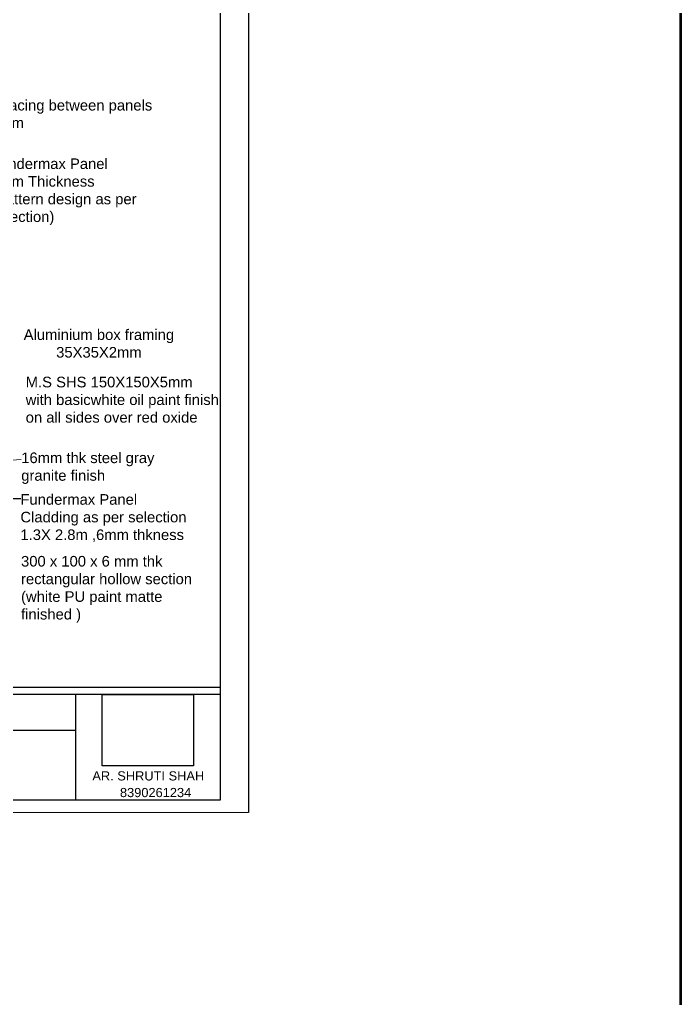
# Model space of a CAD drawing. Header units: metres. Extents: x 6 to 601, y -20 to 118.
# Drawn here: x 204.36 to 213.73, y 47.97 to 61.84 of the extents above; entities that cross this region are included whole.
import ezdxf
from ezdxf import colors
from ezdxf.entities.mleader import LeaderData, LeaderLine
from ezdxf.math import Vec2, Vec3

# ---------------------------------------------------------------- set-up
doc = ezdxf.new("R2010")
doc.units = ezdxf.units.M
doc.header["$MEASUREMENT"] = 0
doc.set_wipeout_variables(frame=1)
doc.linetypes.add('ACAD_ISO02W100', pattern=[15, 12, -3])
for name, color, linetype in [('DEFPOINT', 7, 'Continuous'), ('HATCH', 8, 'Continuous'), ('ProfileEdges', 7, 'Continuous')]:
    doc.layers.add(name, color=color, linetype=linetype)
doc.layers.add('grid', color=8, linetype='ACAD_ISO02W100', lineweight=0)
doc.styles.add('AR', font='arial.ttf')
doc.styles.add('ARIAL', font='arialbd.ttf', dxfattribs={"width": 0.8})
doc.styles.add('PDF Arial', font='arial.ttf')
doc.styles.get("Standard").update_dxf_attribs({"font": 'arial.ttf'})
doc.dimstyles.new('PDA_Dimentions', dxfattribs={"dimtxt": 0.3, "dimasz": 0.1, "dimexe": 0.075, "dimexo": 0.625, "dimgap": 0.1, "dimtad": 1, "dimdsep": 46, "dimtxsty": 'ARIAL', "dimblk": 'ARCHTICK', "dimcen": 0.09, "dimadec": 0, "dimazin": 0, "dimtfac": 1, "dimtmove": 1, "dimatfit": 3, "dimldrblk": 'ARCHTICK', "dimfxl": 1, "dimfxlon": 1, "dimlwd": 9, "dimarcsym": 0})
picture_1 = doc.add_image_def('image9.jpg', size_in_pixel=(195, 153))

msp = doc.modelspace()

# ---------------------------------------------------------------- wipeouts: each hides what was drawn before it
at = {"color": 7, "true_color": 0xffffff}
msp.add_wipeout([(135.759, 61.043), (165.278, 61.83), (165.614, 58.437), (165.614, 53.737), (173.553, 53.737), (173.553, 58.437), (210.639, 24.331), (128.852, 14.566)], dxfattribs=at).dxf.layer = 'DEFPOINT'

# ---------------------------------------------------------------- next in the draw order: linework, layer by layer
for p, q in [((207.208, 52.376), (184.147, 52.376)), ((207.208, 52.276), (184.147, 52.276)), ((205.157, 51.766), (196.356, 51.766)), ((207.208, 50.776), (184.147, 50.776))]:
    msp.add_line(p, q)
at = {"color": 3, "lineweight": 53}
msp.add_lwpolyline([(149.679, 73.528), (213.725, 73.528), (213.725, 41.235), (149.679, 41.235)], close=True, dxfattribs=at)
for points in [[(183.747, 67.451), (207.606, 67.478), (207.606, 50.603), (183.747, 50.576)], [(184.147, 67.251), (207.208, 67.251), (207.208, 50.776), (184.147, 50.776)], [(184.147, 67.251), (207.208, 67.251), (207.208, 50.776), (184.147, 50.776)]]:
    msp.add_lwpolyline(points, close=True)
at = {"layer": 'HATCH', "color": 7, "lineweight": 25}
msp.add_lwpolyline([(205.157, 52.276), (205.157, 50.776)], dxfattribs=at)

# ---------------------------------------------------------------- next in the draw order: texts
at = {"insert": (204.388, 55.704), "char_height": 0.15, "attachment_point": 1}
msp.add_mtext_dynamic_manual_height_columns('16mm thk steel gray ^Jgranite finish', width=4.8605, gutter_width=1, heights=[0.639], dxfattribs=at)
at = {"layer": 'HATCH', "color": 7, "insert": (205.326, 51.055), "char_height": 0.13, "width": 1.72273, "attachment_point": 7, "style": 'PDF Arial'}
msp.add_mtext('\\pxqc;AR. SHRUTI SHAH', dxfattribs=at)
at = {"layer": 'HATCH', "color": 7, "insert": (205.786, 50.819), "char_height": 0.13, "attachment_point": 7, "style": 'PDF Arial'}
msp.add_mtext('8390261234', dxfattribs=at)
at = {"layer": 'ProfileEdges', "char_height": 0.15, "attachment_point": 1, "style": 'AR'}
for s, width, heights, insert in [('Spacing between panels\\P8mm', 2.76432, [0], (203.96, 60.7)), ('Fundermax Panel\\P6mm Thickness^J(Pattern design as per selection)', 2.76432, [0], (203.96, 59.871)), ('\\pxqc;Aluminium box framing ^J35X35X2mm', 2.76432, [0], (204.106, 57.449)), ('M.S SHS 150X150X5mm ^Jwith basicwhite oil paint finish ^Jon all sides\\~over\\~red\\~oxide', 2.7919, [0.978], (204.451, 56.777)), ('\\pxql;Fundermax Panel Cladding as per selection^J1.3X 2.8m ,6mm thkness', 2.49508, [0.976], (204.376, 55.114)), ('300 x 100 x 6 mm thk rectangular hollow section   (white PU paint matte finished )', 2.76432, [0], (204.385, 54.238))]:
    msp.add_mtext_dynamic_manual_height_columns(s, width=width, gutter_width=1, heights=heights, dxfattribs=dict(at, insert=insert))

# ---------------------------------------------------------------- next in the draw order: pictures from other files: only their frames are drawn
image = msp.add_image(picture_1, insert=(205.536, 51.262), size_in_units=(1.292, 1.014))
image.dxf.flags = 7

# ---------------------------------------------------------------- next in the draw order: leaders
at = {"color": 251, "true_color": 0x636466}
msp.add_leader([(203.009, 54.989), (203.567, 55.545), (204.388, 55.605)], dimstyle='PDA_Dimentions', override={"dimtxt": 0.2, "dimgap": 0.01, "dimtad": 0, "dimse1": 1, "dimse2": 1}, dxfattribs=at)
at = {"layer": 'grid'}
ml = msp.add_multileader_mtext('Standard', dxfattribs=at)
ml.set_content('', color=256)
ml.set_leader_properties()
ml.build(insert=Vec2(0, 0))
ml.multileader.update_dxf_attribs({"dogleg_length": 0.36, "arrow_head_size": 0.1})
ctx = ml.context
ctx.base_point, ctx.char_height, ctx.arrow_head_size, ctx.landing_gap_size, ctx.plane_origin = Vec3(204.384, 55.054), 0.18, 0.1, 0.09, Vec3(204.334, 55.651)
notes = []
notes.append((ctx, [(1, (1, 1, 0), (204.024, 55.054), (1, 0), 0.36, [(0, [(203.05, 54.883)], 0, [])])]))
ctx.mtext.insert, ctx.mtext.flow_direction = Vec3(204.474, 55.144), 5
for ctx, leaders in notes:
    for number, flags, end, landing, length, lines in leaders:
        leader = LeaderData()
        leader.index, (leader.has_last_leader_line, leader.has_dogleg_vector, leader.attachment_direction) = number, flags
        leader.last_leader_point, leader.dogleg_vector, leader.dogleg_length = Vec3(end), Vec3(landing), length
        for number, points, colour, breaks in lines:
            line = LeaderLine()
            line.index, line.vertices, line.color, line.breaks = number, Vec3.list(points), colors.encode_raw_color(colour), breaks
            leader.lines.append(line)
        ctx.leaders.append(leader)

doc.saveas('drawing.dxf')
